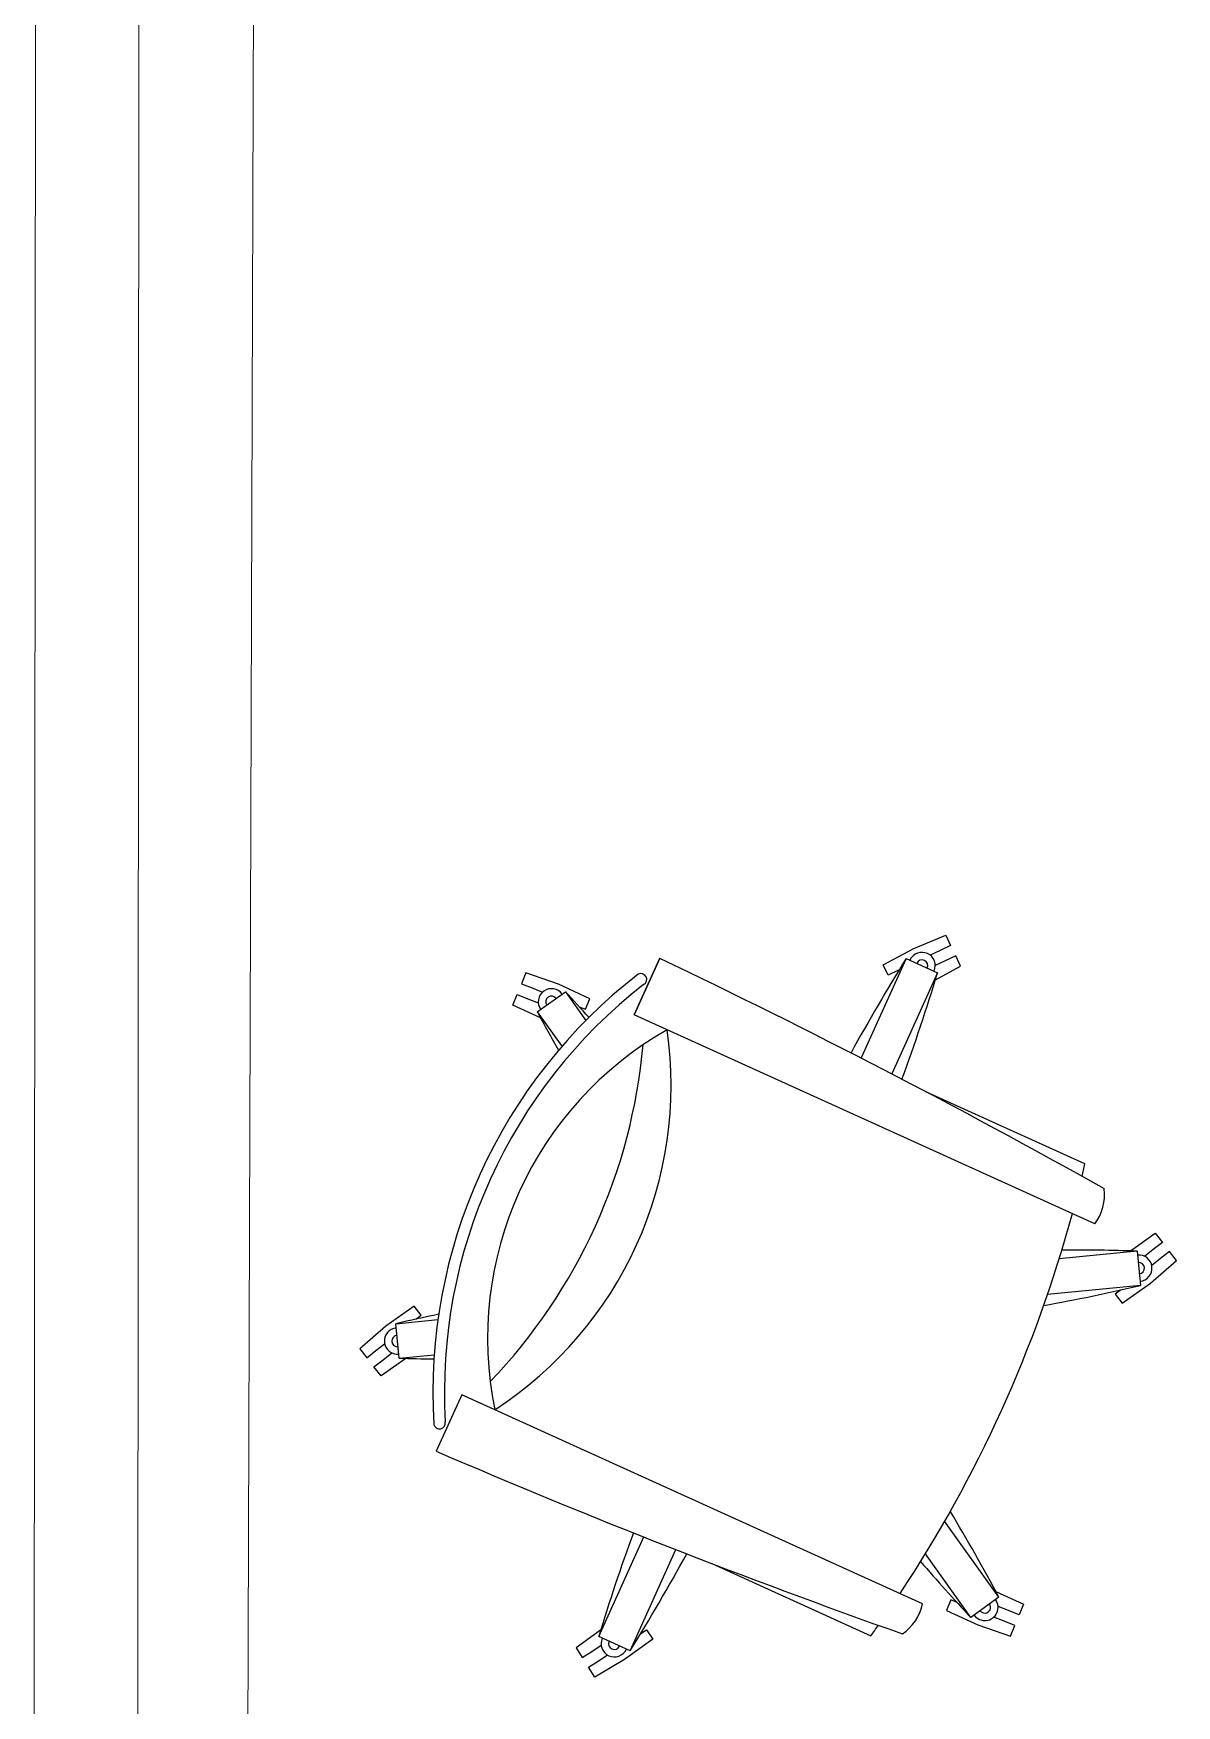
# Model space of a CAD drawing. Header units: inches. Extents: x 164.3 to 247.9, y 15.6 to 56.7.
# Drawn here: x 209.254 to 210.072, y 38.061 to 39.257 of the extents above; entities that cross this region are included whole.
import ezdxf

# ---------------------------------------------------------------- set-up
doc = ezdxf.new("R2010")
doc.units = ezdxf.units.IN
doc.header["$MEASUREMENT"] = 0
doc.layers.get('0').update_dxf_attribs({"lineweight": 0})
doc.layers.add('WALL 1 100', color=250, linetype='Continuous', lineweight=9)
doc.layers.add('провода', color=1, linetype='Continuous', lineweight=5)

msp = doc.modelspace()

# ---------------------------------------------------------------- linework, layer by layer
at = {"color": 7, "linetype": 'ByBlock', "lineweight": -2}
for p, q in [((209.884, 38.6026), (209.9069, 38.6121)), ((209.9069, 38.6121), (209.9104, 38.6047)), ((209.8622, 38.5909), (209.884, 38.6026)), ((209.903, 38.6012), (209.8958, 38.5977)), ((209.9104, 38.6047), (209.903, 38.6012)), ((209.914, 38.5973), (209.9065, 38.5937)), ((209.9175, 38.5898), (209.914, 38.5973)), ((209.6063, 38.585), (209.6032, 38.5773)), ((209.6297, 38.5769), (209.6063, 38.585)), ((209.6839, 38.5551), (209.7022, 38.5955)), ((209.7022, 38.5955), (209.6839, 38.5551)), ((209.8786, 38.5954), (209.8463, 38.5242)), ((209.8658, 38.5834), (209.8622, 38.5909)), ((209.8732, 38.587), (209.8658, 38.5834)), ((209.9011, 38.5852), (209.8683, 38.5128)), ((209.8735, 38.5871), (209.8732, 38.587)), ((209.8786, 38.5954), (209.9011, 38.5852)), ((209.9065, 38.5937), (209.8993, 38.5903)), ((209.8996, 38.5802), (209.9175, 38.5898)), ((209.6032, 38.5773), (209.6109, 38.5743)), ((209.6109, 38.5743), (209.6183, 38.5713)), ((209.6522, 38.5666), (209.6297, 38.5769)), ((209.5971, 38.562), (209.6002, 38.5697)), ((209.6168, 38.553), (209.5971, 38.562)), ((209.6002, 38.5697), (209.6078, 38.5666)), ((209.6078, 38.5666), (209.6152, 38.5637)), ((209.6146, 38.5571), (209.6347, 38.5715)), ((209.6347, 38.5715), (209.6493, 38.5511)), ((209.6446, 38.5608), (209.6491, 38.559)), ((209.6491, 38.559), (209.6522, 38.5666)), ((209.6146, 38.5571), (209.6322, 38.5326)), ((210.0137, 38.4055), (209.6839, 38.5551)), ((210.0065, 38.4484), (209.8926, 38.5)), ((210.0391, 38.3861), (210.0568, 38.3987)), ((210.0619, 38.3922), (210.0554, 38.3871)), ((210.0568, 38.3987), (210.0619, 38.3922)), ((210.0438, 38.386), (209.988, 38.3805)), ((210.0438, 38.386), (210.0462, 38.3614)), ((210.0554, 38.3871), (210.0492, 38.3822)), ((210.0605, 38.3806), (210.0543, 38.3757)), ((210.067, 38.3857), (210.0605, 38.3806)), ((210.0721, 38.3793), (210.067, 38.3857)), ((210.0534, 38.363), (210.0721, 38.3793)), ((210.0462, 38.3614), (209.9796, 38.3548)), ((210.0319, 38.3581), (210.0281, 38.3551)), ((210.0332, 38.3487), (210.0534, 38.363)), ((209.5264, 38.3466), (209.5062, 38.3323)), ((209.5315, 38.3402), (209.5264, 38.3466)), ((210.0281, 38.3551), (210.0332, 38.3487)), ((209.5062, 38.3323), (209.4875, 38.316)), ((209.5134, 38.3339), (209.5434, 38.3369)), ((209.5158, 38.3093), (209.5134, 38.3339)), ((209.5277, 38.3372), (209.5315, 38.3402)), ((209.4875, 38.316), (209.4926, 38.3096)), ((209.4926, 38.3096), (209.4991, 38.3147)), ((209.4991, 38.3147), (209.5053, 38.3196)), ((209.5205, 38.3092), (209.5028, 38.2966)), ((209.5042, 38.3082), (209.5104, 38.3131)), ((209.5158, 38.3093), (209.5408, 38.3118)), ((209.4977, 38.3031), (209.5042, 38.3082)), ((209.5028, 38.2966), (209.4977, 38.3031)), ((209.5605, 38.2831), (209.5422, 38.2428)), ((209.8903, 38.1336), (209.5605, 38.2831)), ((209.945, 38.1382), (209.906, 38.1926)), ((209.6585, 38.1101), (209.6908, 38.1814)), ((209.681, 38.0999), (209.7138, 38.1723)), ((209.9249, 38.1238), (209.8923, 38.1693)), ((209.7395, 38.1624), (209.8533, 38.1107)), ((209.9428, 38.1423), (209.9625, 38.1333)), ((209.9105, 38.1363), (209.9074, 38.1287)), ((209.915, 38.1345), (209.9105, 38.1363)), ((209.945, 38.1382), (209.9249, 38.1238)), ((209.9518, 38.1287), (209.9444, 38.1316)), ((209.9625, 38.1333), (209.9594, 38.1256)), ((209.9074, 38.1287), (209.9299, 38.1184)), ((209.9299, 38.1184), (209.9533, 38.1103)), ((209.9487, 38.121), (209.9413, 38.124)), ((209.9564, 38.118), (209.9487, 38.121)), ((209.9594, 38.1256), (209.9518, 38.1287)), ((209.9533, 38.1103), (209.9564, 38.118)), ((209.6599, 38.1146), (209.6423, 38.1019)), ((209.681, 38.0999), (209.6585, 38.1101)), ((209.6972, 38.1081), (209.6771, 38.0936)), ((209.6886, 38.1123), (209.6927, 38.115)), ((209.6927, 38.115), (209.6972, 38.1081)), ((209.6423, 38.1019), (209.6468, 38.095)), ((209.6468, 38.095), (209.6537, 38.0994)), ((209.6537, 38.0994), (209.6603, 38.1038)), ((209.6771, 38.0936), (209.6557, 38.0811)), ((209.6582, 38.0925), (209.6648, 38.0969)), ((209.6512, 38.0881), (209.6582, 38.0925)), ((209.6557, 38.0811), (209.6512, 38.0881))]:
    msp.add_line(p, q, dxfattribs=at)
for centre, radius, start, end in [((209.8899, 38.5903), 0.00947, 335.6035, 155.6035), ((209.9177, 38.2851), 0.3778, 127.6722, 183.5349), ((209.6887, 38.5804), 0.00418, 298.5307, 116.9145), ((207.4109, 33.7847), 5.3285, 60.6776, 64.5318), ((211.1323, 37.8168), 1.4758, 148.1558, 151.1966), ((208.4894, 39.0155), 1.4758, 339.9286, 343.0513), ((209.8899, 38.5903), 0.00412, 335.6035, 155.6035), ((209.9177, 38.2851), 0.3696, 127.8963, 183.3107), ((209.6247, 38.5643), 0.00947, 35.6035, 215.6035), ((209.6247, 38.5643), 0.00412, 35.6035, 215.6035), ((208.5563, 37.5641), 1.4758, 42.0882, 43.0513), ((210.9158, 39.2535), 1.4758, 208.1558, 209.3717), ((209.833, 38.3235), 0.254, 119.5947, 191.6124), ((209.4334, 38.5048), 0.277, 302.9857, 8.2214), ((209.2925, 38.5687), 0.3993, 316.2424, 354.9647), ((209.0906, 38.6602), 0.9401, 346.4209, 346.9776), ((209.9854, 38.4265), 0.0352, 323.4418, 6.608), ((209.0906, 38.6602), 0.9401, 326.4633, 344.7438), ((209.9963, 36.9109), 1.4758, 88.1558, 90.2466), ((210.045, 38.3737), 0.00947, 275.6035, 95.6035), ((210.045, 38.3737), 0.00412, 275.6035, 95.6035), ((209.7129, 39.799), 1.4758, 280.3039, 283.0513), ((209.8467, 36.8963), 1.4758, 101.8354, 103.0513), ((209.5146, 38.3216), 0.00947, 95.6035, 275.6035), ((209.5146, 38.3216), 0.00412, 95.6035, 275.6035), ((209.5633, 39.7844), 1.4758, 268.1558, 269.1189), ((209.5446, 38.2629), 0.00418, 194.2926, 12.6764), ((211.652, 43.1358), 5.3285, 246.6753, 250.5295), ((208.6438, 37.4418), 1.4758, 28.1558, 30.9032), ((211.0702, 37.6799), 1.4758, 160.0105, 163.0513), ((208.4273, 38.8785), 1.4758, 328.1558, 331.2785), ((211.0033, 39.1312), 1.4758, 220.9605, 223.0513), ((209.8559, 38.141), 0.0352, 304.5991, 347.7653), ((209.9349, 38.131), 0.00947, 215.6035, 35.6035), ((209.9349, 38.131), 0.00412, 215.6035, 35.6035), ((209.0906, 38.6602), 0.9401, 324.2295, 324.7862), ((209.6697, 38.105), 0.00947, 155.6035, 335.6035), ((209.6697, 38.105), 0.00412, 155.6035, 335.6035)]:
    msp.add_arc(centre, radius, start, end, dxfattribs=at)
at = {"layer": 'WALL 1 100', "color": 0}
for p, q in [((209.2601, 45.4332), (209.254, 37.2127)), ((209.4175, 41.1548), (209.4052, 37.3391))]:
    msp.add_line(p, q, dxfattribs=at)
at = {"layer": 'провода', "color": 1}
msp.add_line((209.3282, 37.2814), (209.3304, 41.3011), dxfattribs=at)

doc.saveas('drawing.dxf')
